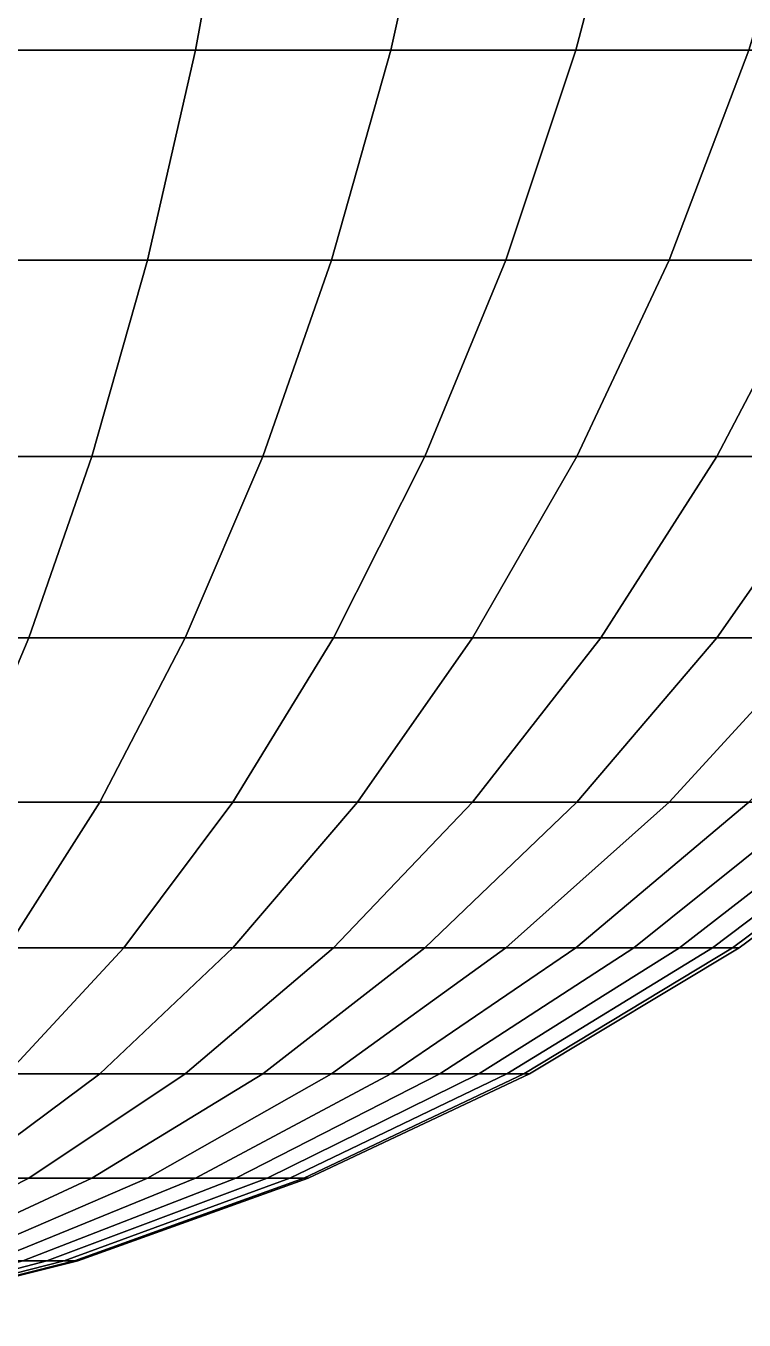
# Model space of a CAD drawing. Extents: x -607 to 607, y -607 to 607.
# Drawn here: x 163.6 to 338.5, y -595.5 to -280.3 of the extents above; entities that cross this region are included whole.
import ezdxf

# ---------------------------------------------------------------- set-up
doc = ezdxf.new("R2010")
doc.units = 0

msp = doc.modelspace()

# ---------------------------------------------------------------- linework, layer by layer
for points in [[(204.926956, -286.230682, -494.737427), (155.447433, -286.230682, -512.441467), (162.842987, -232.364197, -536.821411), (214.676544, -232.364197, -518.275085)], [(155.447433, -286.230682, 512.441467), (204.926956, -286.230682, 494.737427), (214.676544, -232.364197, 518.275085), (162.842987, -232.364197, 536.821411)], [(252.432922, -286.230682, -472.268768), (204.926956, -286.230682, -494.737427), (214.676544, -232.364197, -518.275085), (264.442657, -232.364197, -494.737427)], [(204.926956, -286.230682, 494.737427), (252.432922, -286.230682, 472.268768), (264.442657, -232.364197, 494.737427), (214.676544, -232.364197, 518.275085)], [(297.507813, -286.230682, -445.251923), (252.432922, -286.230682, -472.268768), (264.442657, -232.364197, -494.737427), (311.662048, -232.364197, -466.435211)], [(252.432922, -286.230682, 472.268768), (297.507813, -286.230682, 445.251923), (311.662048, -232.364197, 466.435211), (264.442657, -232.364197, 494.737427)], [(339.717529, -286.230682, -413.947052), (297.507813, -286.230682, -445.251923), (311.662048, -232.364197, -466.435211), (355.879944, -232.364197, -433.640991)], [(297.507813, -286.230682, 445.251923), (339.717529, -286.230682, 413.947052), (355.879944, -232.364197, 433.640991), (311.662048, -232.364197, 466.435211)], [(193.203796, -337.340576, -466.435211), (146.55481, -337.340576, -483.126495), (155.447433, -286.230682, -512.441467), (204.926956, -286.230682, -494.737427)], [(146.55481, -337.340576, 483.126495), (193.203796, -337.340576, 466.435211), (204.926956, -286.230682, 494.737427), (155.447433, -286.230682, 512.441467)], [(237.992111, -337.340576, -445.251923), (193.203796, -337.340576, -466.435211), (204.926956, -286.230682, -494.737427), (252.432922, -286.230682, -472.268768)], [(193.203796, -337.340576, 466.435211), (237.992111, -337.340576, 445.251923), (252.432922, -286.230682, 472.268768), (204.926956, -286.230682, 494.737427)], [(280.488434, -337.340576, -419.780609), (237.992111, -337.340576, -445.251923), (252.432922, -286.230682, -472.268768), (297.507813, -286.230682, -445.251923)], [(237.992111, -337.340576, 445.251923), (280.488434, -337.340576, 419.780609), (297.507813, -286.230682, 445.251923), (252.432922, -286.230682, 472.268768)], [(320.283508, -337.340576, -390.266571), (280.488434, -337.340576, -419.780609), (297.507813, -286.230682, -445.251923), (339.717529, -286.230682, -413.947052)], [(280.488434, -337.340576, 419.780609), (320.283508, -337.340576, 390.266571), (339.717529, -286.230682, 413.947052), (297.507813, -286.230682, 445.251923)], [(356.994049, -337.340576, -356.994049), (320.283508, -337.340576, -390.266571), (339.717529, -286.230682, -413.947052), (378.65564, -286.230682, -378.65564)], [(320.283508, -337.340576, 390.266571), (356.994049, -337.340576, 356.994049), (378.65564, -286.230682, 378.65564), (339.717529, -286.230682, 413.947052)], [(179.61998, -385.20166, -433.640991), (136.250809, -385.20166, -449.158722), (146.55481, -337.340576, -483.126495), (193.203796, -337.340576, -466.435211)], [(136.250809, -385.20166, 449.158722), (179.61998, -385.20166, 433.640991), (193.203796, -337.340576, 466.435211), (146.55481, -337.340576, 483.126495)], [(221.259308, -385.20166, -413.947052), (179.61998, -385.20166, -433.640991), (193.203796, -337.340576, -466.435211), (237.992111, -337.340576, -445.251923)], [(179.61998, -385.20166, 433.640991), (221.259308, -385.20166, 413.947052), (237.992111, -337.340576, 445.251923), (193.203796, -337.340576, 466.435211)], [(260.767792, -385.20166, -390.266571), (221.259308, -385.20166, -413.947052), (237.992111, -337.340576, -445.251923), (280.488434, -337.340576, -419.780609)], [(221.259308, -385.20166, 413.947052), (260.767792, -385.20166, 390.266571), (280.488434, -337.340576, 419.780609), (237.992111, -337.340576, 445.251923)], [(297.764923, -385.20166, -362.827606), (260.767792, -385.20166, -390.266571), (280.488434, -337.340576, -419.780609), (320.283508, -337.340576, -390.266571)], [(260.767792, -385.20166, 390.266571), (297.764923, -385.20166, 362.827606), (320.283508, -337.340576, 390.266571), (280.488434, -337.340576, 419.780609)], [(331.89444, -385.20166, -331.89444), (297.764923, -385.20166, -362.827606), (320.283508, -337.340576, -390.266571), (356.994049, -337.340576, -356.994049)], [(297.764923, -385.20166, 362.827606), (331.89444, -385.20166, 331.89444), (356.994049, -337.340576, 356.994049), (320.283508, -337.340576, 390.266571)], [(362.827606, -385.20166, -297.764923), (331.89444, -385.20166, -331.89444), (356.994049, -337.340576, -356.994049), (390.266571, -337.340576, -320.283508)], [(331.89444, -385.20166, 331.89444), (362.827606, -385.20166, 297.764923), (390.266571, -337.340576, 320.283508), (356.994049, -337.340576, 356.994049)], [(164.30632, -429.353088, -396.670563), (124.634628, -429.353088, -410.865295), (136.250809, -385.20166, -449.158722), (179.61998, -385.20166, -433.640991)], [(124.634628, -429.353088, 410.865295), (164.30632, -429.353088, 396.670563), (179.61998, -385.20166, 433.640991), (136.250809, -385.20166, 449.158722)], [(202.39566, -429.353088, -378.65564), (164.30632, -429.353088, -396.670563), (179.61998, -385.20166, -433.640991), (221.259308, -385.20166, -413.947052)], [(164.30632, -429.353088, 396.670563), (202.39566, -429.353088, 378.65564), (221.259308, -385.20166, 413.947052), (179.61998, -385.20166, 433.640991)], [(238.535797, -429.353088, -356.994049), (202.39566, -429.353088, -378.65564), (221.259308, -385.20166, -413.947052), (260.767792, -385.20166, -390.266571)], [(202.39566, -429.353088, 378.65564), (238.535797, -429.353088, 356.994049), (260.767792, -385.20166, 390.266571), (221.259308, -385.20166, 413.947052)], [(272.378723, -429.353088, -331.89444), (238.535797, -429.353088, -356.994049), (260.767792, -385.20166, -390.266571), (297.764923, -385.20166, -362.827606)], [(238.535797, -429.353088, 356.994049), (272.378723, -429.353088, 331.89444), (297.764923, -385.20166, 362.827606), (260.767792, -385.20166, 390.266571)], [(303.59848, -429.353088, -303.59848), (272.378723, -429.353088, -331.89444), (297.764923, -385.20166, -362.827606), (331.89444, -385.20166, -331.89444)], [(272.378723, -429.353088, 331.89444), (303.59848, -429.353088, 303.59848), (331.89444, -385.20166, 331.89444), (297.764923, -385.20166, 362.827606)], [(331.89444, -429.353088, -272.378723), (303.59848, -429.353088, -303.59848), (331.89444, -385.20166, -331.89444), (362.827606, -385.20166, -297.764923)], [(303.59848, -429.353088, 303.59848), (331.89444, -429.353088, 272.378723), (362.827606, -385.20166, 297.764923), (331.89444, -385.20166, 331.89444)], [(356.994049, -429.353088, -238.535797), (331.89444, -429.353088, -272.378723), (362.827606, -385.20166, -297.764923), (390.266571, -385.20166, -260.767792)], [(331.89444, -429.353088, 272.378723), (356.994049, -429.353088, 238.535797), (390.266571, -385.20166, 260.767792), (362.827606, -385.20166, 297.764923)], [(147.410309, -469.369598, -355.879944), (111.818146, -469.369598, -368.615051), (124.634628, -429.353088, -410.865295), (164.30632, -429.353088, -396.670563)], [(111.818146, -469.369598, 368.615051), (147.410309, -469.369598, 355.879944), (164.30632, -429.353088, 396.670563), (124.634628, -429.353088, 410.865295)], [(181.582825, -469.369598, -339.717529), (147.410309, -469.369598, -355.879944), (164.30632, -429.353088, -396.670563), (202.39566, -429.353088, -378.65564)], [(147.410309, -469.369598, 355.879944), (181.582825, -469.369598, 339.717529), (202.39566, -429.353088, 378.65564), (164.30632, -429.353088, 396.670563)], [(214.006592, -469.369598, -320.283508), (181.582825, -469.369598, -339.717529), (202.39566, -429.353088, -378.65564), (238.535797, -429.353088, -356.994049)], [(181.582825, -469.369598, 339.717529), (214.006592, -469.369598, 320.283508), (238.535797, -429.353088, 356.994049), (202.39566, -429.353088, 378.65564)], [(244.36937, -469.369598, -297.764923), (214.006592, -469.369598, -320.283508), (238.535797, -429.353088, -356.994049), (272.378723, -429.353088, -331.89444)], [(214.006592, -469.369598, 320.283508), (244.36937, -469.369598, 297.764923), (272.378723, -429.353088, 331.89444), (238.535797, -429.353088, 356.994049)], [(272.378723, -469.369598, -272.378723), (244.36937, -469.369598, -297.764923), (272.378723, -429.353088, -331.89444), (303.59848, -429.353088, -303.59848)], [(244.36937, -469.369598, 297.764923), (272.378723, -469.369598, 272.378723), (303.59848, -429.353088, 303.59848), (272.378723, -429.353088, 331.89444)], [(297.764923, -469.369598, -244.36937), (272.378723, -469.369598, -272.378723), (303.59848, -429.353088, -303.59848), (331.89444, -429.353088, -272.378723)], [(272.378723, -469.369598, 272.378723), (297.764923, -469.369598, 244.36937), (331.89444, -429.353088, 272.378723), (303.59848, -429.353088, 303.59848)], [(320.283508, -469.369598, -214.006592), (297.764923, -469.369598, -244.36937), (331.89444, -429.353088, -272.378723), (356.994049, -429.353088, -238.535797)], [(297.764923, -469.369598, 244.36937), (320.283508, -469.369598, 214.006592), (356.994049, -429.353088, 238.535797), (331.89444, -429.353088, 272.378723)], [(339.717529, -469.369598, -181.582825), (320.283508, -469.369598, -214.006592), (356.994049, -429.353088, -238.535797), (378.65564, -429.353088, -202.39566)], [(320.283508, -469.369598, 214.006592), (339.717529, -469.369598, 181.582825), (378.65564, -429.353088, 202.39566), (356.994049, -429.353088, 238.535797)], [(159.02124, -504.865814, -297.507813), (129.09465, -504.865814, -311.662048), (147.410309, -469.369598, -355.879944), (181.582825, -469.369598, -339.717529)], [(129.09465, -504.865814, 311.662048), (159.02124, -504.865814, 297.507813), (181.582825, -469.369598, 339.717529), (147.410309, -469.369598, 355.879944)], [(187.416367, -504.865814, -280.488434), (159.02124, -504.865814, -297.507813), (181.582825, -469.369598, -339.717529), (214.006592, -469.369598, -320.283508)], [(159.02124, -504.865814, 297.507813), (187.416367, -504.865814, 280.488434), (214.006592, -469.369598, 320.283508), (181.582825, -469.369598, 339.717529)], [(214.006592, -504.865814, -260.767792), (187.416367, -504.865814, -280.488434), (214.006592, -469.369598, -320.283508), (244.36937, -469.369598, -297.764923)], [(187.416367, -504.865814, 280.488434), (214.006592, -504.865814, 260.767792), (244.36937, -469.369598, 297.764923), (214.006592, -469.369598, 320.283508)], [(238.535797, -504.865814, -238.535797), (214.006592, -504.865814, -260.767792), (244.36937, -469.369598, -297.764923), (272.378723, -469.369598, -272.378723)], [(214.006592, -504.865814, 260.767792), (238.535797, -504.865814, 238.535797), (272.378723, -469.369598, 272.378723), (244.36937, -469.369598, 297.764923)], [(260.767792, -504.865814, -214.006592), (238.535797, -504.865814, -238.535797), (272.378723, -469.369598, -272.378723), (297.764923, -469.369598, -244.36937)], [(238.535797, -504.865814, 238.535797), (260.767792, -504.865814, 214.006592), (297.764923, -469.369598, 244.36937), (272.378723, -469.369598, 272.378723)], [(280.488434, -504.865814, -187.416367), (260.767792, -504.865814, -214.006592), (297.764923, -469.369598, -244.36937), (320.283508, -469.369598, -214.006592)], [(260.767792, -504.865814, 214.006592), (280.488434, -504.865814, 187.416367), (320.283508, -469.369598, 214.006592), (297.764923, -469.369598, 244.36937)], [(297.507813, -504.865814, -159.02124), (280.488434, -504.865814, -187.416367), (320.283508, -469.369598, -214.006592), (339.717529, -469.369598, -181.582825)], [(280.488434, -504.865814, 187.416367), (297.507813, -504.865814, 159.02124), (339.717529, -469.369598, 181.582825), (320.283508, -469.369598, 214.006592)], [(311.662048, -504.865814, -129.09465), (297.507813, -504.865814, -159.02124), (339.717529, -469.369598, -181.582825), (355.879944, -469.369598, -147.410309)], [(297.507813, -504.865814, 159.02124), (311.662048, -504.865814, 129.09465), (355.879944, -469.369598, 147.410309), (339.717529, -469.369598, 181.582825)], [(322.814789, -504.865814, -97.924797), (311.662048, -504.865814, -129.09465), (355.879944, -469.369598, -147.410309), (368.615051, -469.369598, -111.818146)], [(311.662048, -504.865814, 129.09465), (322.814789, -504.865814, 97.924797), (368.615051, -469.369598, 111.818146), (355.879944, -469.369598, 147.410309)], [(330.858673, -504.865814, -65.811882), (322.814789, -504.865814, -97.924797), (368.615051, -469.369598, -111.818146), (377.80014, -469.369598, -75.149124)], [(322.814789, -504.865814, 97.924797), (330.858673, -504.865814, 65.811882), (377.80014, -469.369598, 75.149117), (368.615051, -469.369598, 111.818146)], [(335.716187, -504.865814, -33.065159), (330.858673, -504.865814, -65.811882), (377.80014, -469.369598, -75.149124), (383.346832, -469.369598, -37.756371)], [(330.858673, -504.865814, 65.811882), (335.716187, -504.865814, 33.065159), (383.346832, -469.369598, 37.756371), (377.80014, -469.369598, 75.149117)], [(337.340576, -504.865814), (335.716187, -504.865814, -33.065159), (383.346832, -469.369598, -37.756371), (385.201691, -469.369598)], [(335.716187, -504.865814, 33.065159), (337.340576, -504.865814), (385.201691, -469.369598), (383.346832, -469.369598, 37.756371)], [(159.02124, -535.499878, -237.992111), (134.928207, -535.499878, -252.432922), (159.02124, -504.865814, -297.507813), (187.416367, -504.865814, -280.488434)], [(134.928207, -535.499878, 252.432922), (159.02124, -535.499878, 237.992111), (187.416367, -504.865814, 280.488434), (159.02124, -504.865814, 297.507813)], [(181.582825, -535.499878, -221.259308), (159.02124, -535.499878, -237.992111), (187.416367, -504.865814, -280.488434), (214.006592, -504.865814, -260.767792)], [(159.02124, -535.499878, 237.992111), (181.582825, -535.499878, 221.259308), (214.006592, -504.865814, 260.767792), (187.416367, -504.865814, 280.488434)], [(202.39566, -535.499878, -202.39566), (181.582825, -535.499878, -221.259308), (214.006592, -504.865814, -260.767792), (238.535797, -504.865814, -238.535797)], [(181.582825, -535.499878, 221.259308), (202.39566, -535.499878, 202.39566), (238.535797, -504.865814, 238.535797), (214.006592, -504.865814, 260.767792)], [(221.259308, -535.499878, -181.582825), (202.39566, -535.499878, -202.39566), (238.535797, -504.865814, -238.535797), (260.767792, -504.865814, -214.006592)], [(202.39566, -535.499878, 202.39566), (221.259308, -535.499878, 181.582825), (260.767792, -504.865814, 214.006592), (238.535797, -504.865814, 238.535797)], [(237.992111, -535.499878, -159.02124), (221.259308, -535.499878, -181.582825), (260.767792, -504.865814, -214.006592), (280.488434, -504.865814, -187.416367)], [(221.259308, -535.499878, 181.582825), (237.992111, -535.499878, 159.02124), (280.488434, -504.865814, 187.416367), (260.767792, -504.865814, 214.006592)], [(252.432922, -535.499878, -134.928207), (237.992111, -535.499878, -159.02124), (280.488434, -504.865814, -187.416367), (297.507813, -504.865814, -159.02124)], [(237.992111, -535.499878, 159.02124), (252.432922, -535.499878, 134.928207), (297.507813, -504.865814, 159.02124), (280.488434, -504.865814, 187.416367)], [(264.442657, -535.499878, -109.535736), (252.432922, -535.499878, -134.928207), (297.507813, -504.865814, -159.02124), (311.662048, -504.865814, -129.09465)], [(252.432922, -535.499878, 134.928207), (264.442657, -535.499878, 109.535736), (311.662048, -504.865814, 129.09465), (297.507813, -504.865814, 159.02124)], [(273.905701, -535.499878, -83.088387), (264.442657, -535.499878, -109.535736), (311.662048, -504.865814, -129.09465), (322.814789, -504.865814, -97.924797)], [(264.442657, -535.499878, 109.535736), (273.905701, -535.499878, 83.088387), (322.814789, -504.865814, 97.924797), (311.662048, -504.865814, 129.09465)], [(280.730835, -535.499878, -55.840832), (273.905701, -535.499878, -83.088387), (322.814789, -504.865814, -97.924797), (330.858673, -504.865814, -65.811882)], [(273.905701, -535.499878, 83.088387), (280.730835, -535.499878, 55.840832), (330.858673, -504.865814, 65.811882), (322.814789, -504.865814, 97.924797)], [(284.852386, -535.499878, -28.055511), (280.730835, -535.499878, -55.840832), (330.858673, -504.865814, -65.811882), (335.716187, -504.865814, -33.065159)], [(280.730835, -535.499878, 55.840832), (284.852386, -535.499878, 28.055511), (335.716187, -504.865814, 33.065159), (330.858673, -504.865814, 65.811882)], [(286.230682, -535.499878), (284.852386, -535.499878, -28.055511), (335.716187, -504.865814, -33.065159), (337.340576, -504.865814)], [(284.852386, -535.499878, 28.055511), (286.230682, -535.499878), (337.340576, -504.865814), (335.716187, -504.865814, 33.065159)], [(147.410309, -560.976807, -179.61998), (129.09465, -560.976807, -193.203796), (159.02124, -535.499878, -237.992111), (181.582825, -535.499878, -221.259308)], [(129.09465, -560.976807, 193.203796), (147.410309, -560.976807, 179.61998), (181.582825, -535.499878, 221.259308), (159.02124, -535.499878, 237.992111)], [(164.30632, -560.976807, -164.30632), (147.410309, -560.976807, -179.61998), (181.582825, -535.499878, -221.259308), (202.39566, -535.499878, -202.39566)], [(147.410309, -560.976807, 179.61998), (164.30632, -560.976807, 164.30632), (202.39566, -535.499878, 202.39566), (181.582825, -535.499878, 221.259308)], [(179.61998, -560.976807, -147.410309), (164.30632, -560.976807, -164.30632), (202.39566, -535.499878, -202.39566), (221.259308, -535.499878, -181.582825)], [(164.30632, -560.976807, 164.30632), (179.61998, -560.976807, 147.410309), (221.259308, -535.499878, 181.582825), (202.39566, -535.499878, 202.39566)], [(193.203796, -560.976807, -129.09465), (179.61998, -560.976807, -147.410309), (221.259308, -535.499878, -181.582825), (237.992111, -535.499878, -159.02124)], [(179.61998, -560.976807, 147.410309), (193.203796, -560.976807, 129.09465), (237.992111, -535.499878, 159.02124), (221.259308, -535.499878, 181.582825)], [(204.926956, -560.976807, -109.535736), (193.203796, -560.976807, -129.09465), (237.992111, -535.499878, -159.02124), (252.432922, -535.499878, -134.928207)], [(193.203796, -560.976807, 129.09465), (204.926956, -560.976807, 109.535736), (252.432922, -535.499878, 134.928207), (237.992111, -535.499878, 159.02124)], [(214.676544, -560.976807, -88.921944), (204.926956, -560.976807, -109.535736), (252.432922, -535.499878, -134.928207), (264.442657, -535.499878, -109.535736)], [(204.926956, -560.976807, 109.535736), (214.676544, -560.976807, 88.921944), (264.442657, -535.499878, 109.535736), (252.432922, -535.499878, 134.928207)], [(222.358704, -560.976807, -67.451775), (214.676544, -560.976807, -88.921944), (264.442657, -535.499878, -109.535736), (273.905701, -535.499878, -83.088387)], [(214.676544, -560.976807, 88.921944), (222.358704, -560.976807, 67.451775), (273.905701, -535.499878, 83.088387), (264.442657, -535.499878, 109.535736)], [(227.899414, -560.976807, -45.332012), (222.358704, -560.976807, -67.451775), (273.905701, -535.499878, -83.088387), (280.730835, -535.499878, -55.840832)], [(222.358704, -560.976807, 67.451775), (227.899414, -560.976807, 45.332012), (280.730835, -535.499878, 55.840832), (273.905701, -535.499878, 83.088387)], [(231.245331, -560.976807, -22.775677), (227.899414, -560.976807, -45.332012), (280.730835, -535.499878, -55.840832), (284.852386, -535.499878, -28.055511)], [(227.899414, -560.976807, 45.332012), (231.245331, -560.976807, 22.775677), (284.852386, -535.499878, 28.055511), (280.730835, -535.499878, 55.840832)], [(232.364227, -560.976807), (231.245331, -560.976807, -22.775677), (284.852386, -535.499878, -28.055511), (286.230682, -535.499878)], [(231.245331, -560.976807, 22.775677), (232.364227, -560.976807), (286.230682, -535.499878), (284.852386, -535.499878, 28.055511)], [(124.634628, -581.05127, -124.634628), (111.818146, -581.05127, -136.250809), (147.410309, -560.976807, -179.61998), (164.30632, -560.976807, -164.30632)], [(111.818146, -581.05127, 136.250809), (124.634628, -581.05127, 124.634628), (164.30632, -560.976807, 164.30632), (147.410309, -560.976807, 179.61998)], [(136.250809, -581.05127, -111.818146), (124.634628, -581.05127, -124.634628), (164.30632, -560.976807, -164.30632), (179.61998, -560.976807, -147.410309)], [(124.634628, -581.05127, 124.634628), (136.250809, -581.05127, 111.818146), (179.61998, -560.976807, 147.410309), (164.30632, -560.976807, 164.30632)], [(146.55481, -581.05127, -97.924797), (136.250809, -581.05127, -111.818146), (179.61998, -560.976807, -147.410309), (193.203796, -560.976807, -129.09465)], [(136.250809, -581.05127, 111.818146), (146.55481, -581.05127, 97.924797), (193.203796, -560.976807, 129.09465), (179.61998, -560.976807, 147.410309)], [(155.447433, -581.05127, -83.088387), (146.55481, -581.05127, -97.924797), (193.203796, -560.976807, -129.09465), (204.926956, -560.976807, -109.535736)], [(146.55481, -581.05127, 97.924797), (155.447433, -581.05127, 83.088387), (204.926956, -560.976807, 109.535736), (193.203796, -560.976807, 129.09465)], [(162.842987, -581.05127, -67.451775), (155.447433, -581.05127, -83.088387), (204.926956, -560.976807, -109.535736), (214.676544, -560.976807, -88.921944)], [(155.447433, -581.05127, 83.088387), (162.842987, -581.05127, 67.451775), (214.676544, -560.976807, 88.921944), (204.926956, -560.976807, 109.535736)], [(168.670288, -581.05127, -51.165573), (162.842987, -581.05127, -67.451775), (214.676544, -560.976807, -88.921944), (222.358704, -560.976807, -67.451775)], [(162.842987, -581.05127, 67.451775), (168.670288, -581.05127, 51.165573), (222.358704, -560.976807, 67.451775), (214.676544, -560.976807, 88.921944)], [(172.873199, -581.05127, -34.386616), (168.670288, -581.05127, -51.165573), (222.358704, -560.976807, -67.451775), (227.899414, -560.976807, -45.332012)], [(168.670288, -581.05127, 51.165573), (172.873199, -581.05127, 34.386616), (227.899414, -560.976807, 45.332012), (222.358704, -560.976807, 67.451775)], [(175.41124, -581.05127, -17.276499), (172.873199, -581.05127, -34.386616), (227.899414, -560.976807, -45.332012), (231.245331, -560.976807, -22.775677)], [(172.873199, -581.05127, 34.386616), (175.41124, -581.05127, 17.276499), (231.245331, -560.976807, 22.775677), (227.899414, -560.976807, 45.332012)], [(176.259979, -581.05127), (175.41124, -581.05127, -17.276499), (231.245331, -560.976807, -22.775677), (232.364227, -560.976807)], [(175.41124, -581.05127, 17.276499), (176.259979, -581.05127), (232.364227, -560.976807), (231.245331, -560.976807, 22.775677)], [(113.357483, -595.529785, -34.386616), (109.441162, -595.529785, -45.332012), (162.842987, -581.05127, -67.451775), (168.670288, -581.05127, -51.165573)], [(109.441162, -595.529785, 45.332012), (113.357483, -595.529785, 34.386616), (168.670288, -581.05127, 51.165573), (162.842987, -581.05127, 67.451775)], [(116.182114, -595.529785, -23.110058), (113.357483, -595.529785, -34.386616), (168.670288, -581.05127, -51.165573), (172.873199, -581.05127, -34.386616)], [(113.357483, -595.529785, 34.386616), (116.182114, -595.529785, 23.110058), (172.873199, -581.05127, 34.386616), (168.670288, -581.05127, 51.165573)], [(117.887848, -595.529785, -11.610939), (116.182114, -595.529785, -23.110058), (172.873199, -581.05127, -34.386616), (175.41124, -581.05127, -17.276499)], [(116.182114, -595.529785, 23.110058), (117.887848, -595.529785, 11.610939), (175.41124, -581.05127, 17.276499), (172.873199, -581.05127, 34.386616)], [(118.45826, -595.529785), (117.887848, -595.529785, -11.610939), (175.41124, -581.05127, -17.276499), (176.259979, -581.05127)], [(117.887848, -595.529785, 11.610939), (118.45826, -595.529785), (176.259979, -581.05127), (175.41124, -581.05127, 17.276499)]]:
    msp.add_3dface(points)

doc.saveas('drawing.dxf')
